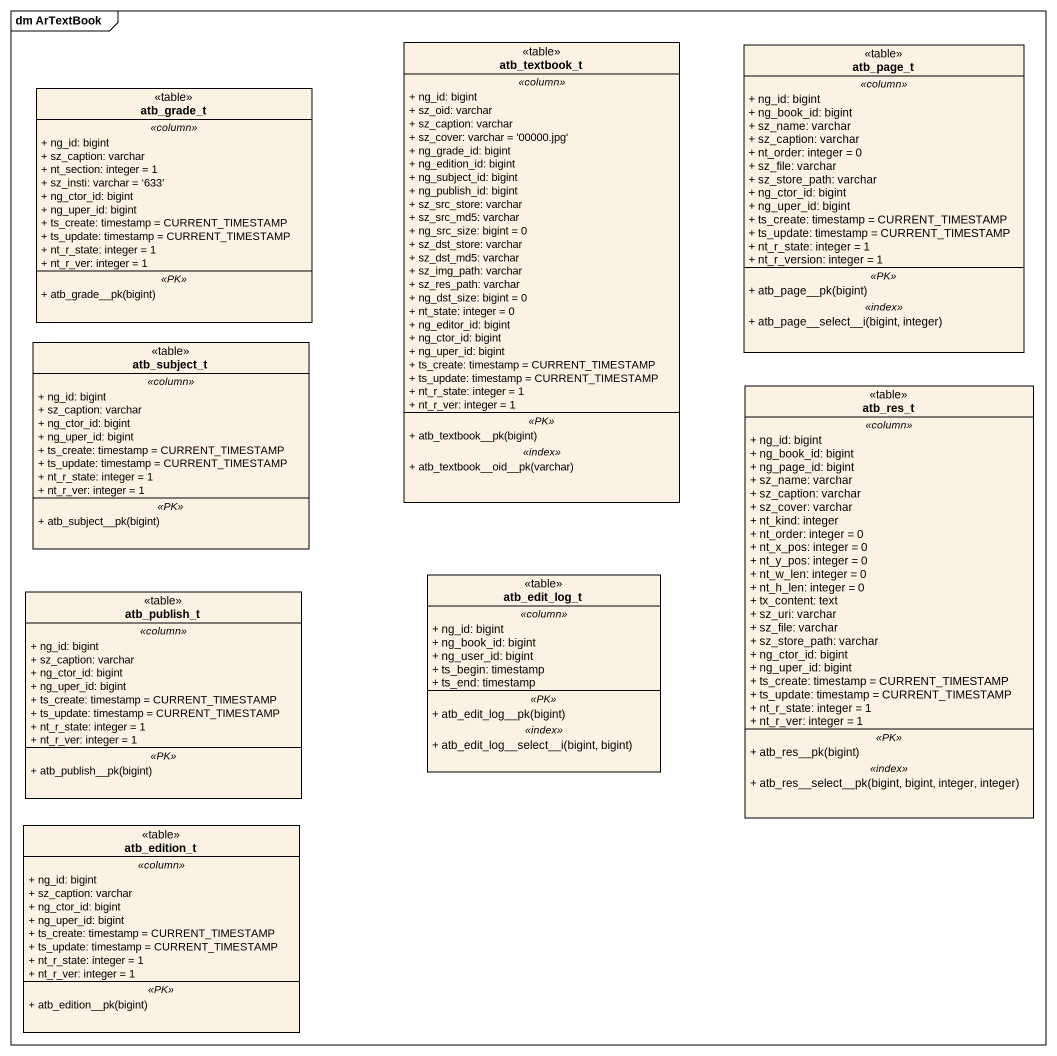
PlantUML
@startuml
mainframe dm ArTextBook
hide circle
hide empty members
skinparam classAttributeIconSize 0
class atb_textbook_t <<table>> {
  .. <<column>> ..
  + ng_id: bigint
  + sz_oid: varchar
  + sz_caption: varchar
  + sz_cover: varchar = '00000.jpg'
  + ng_grade_id: bigint
  + ng_edition_id: bigint
  + ng_subject_id: bigint
  + ng_publish_id: bigint
  + sz_src_store: varchar
  + sz_src_md5: varchar
  + ng_src_size: bigint = 0
  + sz_dst_store: varchar
  + sz_dst_md5: varchar
  + sz_img_path: varchar
  + sz_res_path: varchar
  + ng_dst_size: bigint = 0
  + nt_state: integer = 0
  + ng_editor_id: bigint
  + ng_ctor_id: bigint
  + ng_uper_id: bigint
  + ts_create: timestamp = CURRENT_TIMESTAMP
  + ts_update: timestamp = CURRENT_TIMESTAMP
  + nt_r_state: integer = 1
  + nt_r_ver: integer = 1
  .. <<PK>> ..
  + atb_textbook__pk(bigint)
  .. <<index>> ..
  + atb_textbook~__oid~__pk(varchar)
}
class atb_page_t <<table>> {
  .. <<column>> ..
  + ng_id: bigint
  + ng_book_id: bigint
  + sz_name: varchar
  + sz_caption: varchar
  + nt_order: integer = 0
  + sz_file: varchar
  + sz_store_path: varchar
  + ng_ctor_id: bigint
  + ng_uper_id: bigint
  + ts_create: timestamp = CURRENT_TIMESTAMP
  + ts_update: timestamp = CURRENT_TIMESTAMP
  + nt_r_state: integer = 1
  + nt_r_version: integer = 1
  .. <<PK>> ..
  + atb_page__pk(bigint)
  .. <<index>> ..
  + atb_page~__select~__i(bigint, integer)
}
class atb_grade_t <<table>> {
  .. <<column>> ..
  + ng_id: bigint
  + sz_caption: varchar
  + nt_section: integer = 1
  + sz_insti: varchar = ‘633’
  + ng_ctor_id: bigint
  + ng_uper_id: bigint
  + ts_create: timestamp = CURRENT_TIMESTAMP
  + ts_update: timestamp = CURRENT_TIMESTAMP
  + nt_r_state: integer = 1
  + nt_r_ver: integer = 1
  .. <<PK>> ..
  + atb_grade__pk(bigint)
}
class atb_subject_t <<table>> {
  .. <<column>> ..
  + ng_id: bigint
  + sz_caption: varchar
  + ng_ctor_id: bigint
  + ng_uper_id: bigint
  + ts_create: timestamp = CURRENT_TIMESTAMP
  + ts_update: timestamp = CURRENT_TIMESTAMP
  + nt_r_state: integer = 1
  + nt_r_ver: integer = 1
  .. <<PK>> ..
  + atb_subject__pk(bigint)
}
class atb_res_t <<table>> {
  .. <<column>> ..
  + ng_id: bigint
  + ng_book_id: bigint
  + ng_page_id: bigint
  + sz_name: varchar
  + sz_caption: varchar
  + sz_cover: varchar
  + nt_kind: integer
  + nt_order: integer = 0
  + nt_x_pos: integer = 0
  + nt_y_pos: integer = 0
  + nt_w_len: integer = 0
  + nt_h_len: integer = 0
  + tx_content: text
  + sz_uri: varchar
  + sz_file: varchar
  + sz_store_path: varchar
  + ng_ctor_id: bigint
  + ng_uper_id: bigint
  + ts_create: timestamp = CURRENT_TIMESTAMP
  + ts_update: timestamp = CURRENT_TIMESTAMP
  + nt_r_state: integer = 1
  + nt_r_ver: integer = 1
  .. <<PK>> ..
  + atb_res__pk(bigint)
  .. <<index>> ..
  + atb_res~__select~__pk(bigint, bigint, integer, integer)
}
class atb_publish_t <<table>> {
  .. <<column>> ..
  + ng_id: bigint
  + sz_caption: varchar
  + ng_ctor_id: bigint
  + ng_uper_id: bigint
  + ts_create: timestamp = CURRENT_TIMESTAMP
  + ts_update: timestamp = CURRENT_TIMESTAMP
  + nt_r_state: integer = 1
  + nt_r_ver: integer = 1
  .. <<PK>> ..
  + atb_publish__pk(bigint)
}
class atb_edit_log_t <<table>> {
  .. <<column>> ..
  + ng_id: bigint
  + ng_book_id: bigint
  + ng_user_id: bigint
  + ts_begin: timestamp
  + ts_end: timestamp
  .. <<PK>> ..
  + atb_edit_log__pk(bigint)
  .. <<index>> ..
  + atb_edit_log~__select~__i(bigint, bigint)
}
class atb_edition_t <<table>> {
  .. <<column>> ..
  + ng_id: bigint
  + sz_caption: varchar
  + ng_ctor_id: bigint
  + ng_uper_id: bigint
  + ts_create: timestamp = CURRENT_TIMESTAMP
  + ts_update: timestamp = CURRENT_TIMESTAMP
  + nt_r_state: integer = 1
  + nt_r_ver: integer = 1
  .. <<PK>> ..
  + atb_edition__pk(bigint)
}
@enduml
